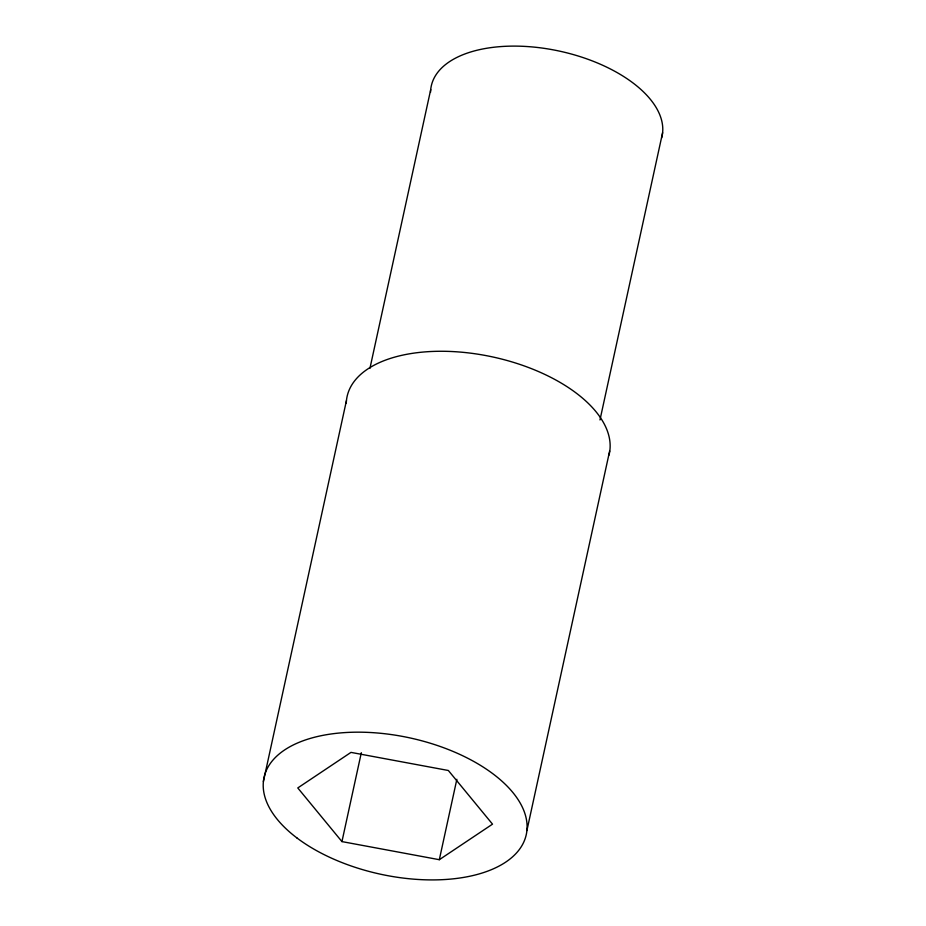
<?xml version="1.0" encoding="UTF-8"?>
<svg xmlns="http://www.w3.org/2000/svg" width="926" height="926" viewBox="0 0 926 926"><rect width="100%" height="100%" fill="white"/><g stroke="black" fill="none" stroke-linecap="round" stroke-linejoin="round"><path stroke-width="1.39" d="M263.389 781.544L346.44 400.645M369.925 368.386L430.717 89.556M341.949 841.595L297.778 787.945L350.977 752.387L448.346 770.49L492.516 824.152L439.318 859.698L341.949 841.595L361.325 752.722M439.318 859.698L456.854 779.287M599.979 419.941L662.611 132.673M526.906 830.541L609.956 449.642A134.189 69.716 12.3 0 0 482.793 355.005A134.189 69.716 12.3 0 0 346.266 403.25M609.794 451.02A134.189 69.716 12.3 0 1 608.972 455.152M430.555 92.241A118.088 61.347 12.3 0 1 555.403 50.27A118.088 61.347 12.3 0 1 661.639 137.928M296.991 837.995A134.189 69.716 12.3 0 0 520.597 847.741A134.189 69.716 12.3 0 0 367.853 732.385A134.189 69.716 12.3 0 0 296.991 837.995"/></g></svg>
